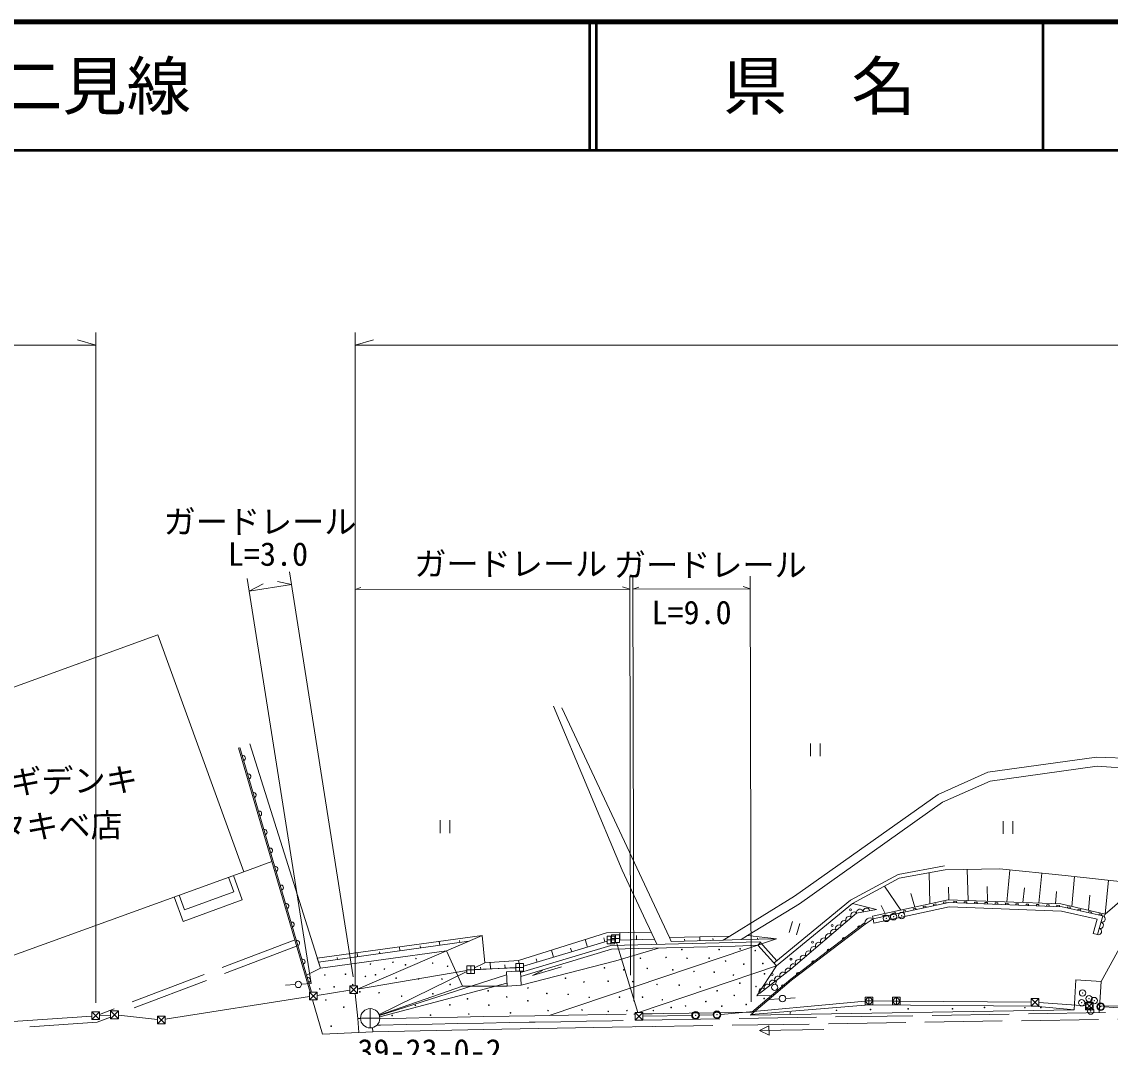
# Model space of a CAD drawing. Units: millimetres, scale not verified. Extents: x 40000 to 680000, y 20000 to 380000.
# Drawn here: x 253577 to 338254, y 300228 to 380000 of the extents above; entities that cross this region are included whole.
import ezdxf
from ezdxf.enums import TextEntityAlignment as Align

# ---------------------------------------------------------------- set-up
doc = ezdxf.new("R2010")
doc.units = ezdxf.units.MM
doc.header["$LTSCALE"] = 1000
doc.header["$PDMODE"] = 32
doc.header["$PDSIZE"] = 500
doc.linetypes.add('DASHED', pattern=[7.5, 6, -1.5])
for name, color, linetype, lineweight in [('M-BGD', 7, 'Continuous', 13), ('M-BMK-ROW', 30, 'Continuous', 13), ('M-BMK-SRVR', 3, 'Continuous', 13), ('M-STR-HTXT', 7, 'Continuous', 13), ('M-TTL', 2, 'Continuous', 140), ('M-TTL-LINE', 7, 'Continuous', 50), ('M-TTL-TXT', 7, 'Continuous', 50)]:
    doc.layers.add(name, color=color, linetype=linetype, lineweight=lineweight)
doc.styles.add('ＭＳ ゴシック', font='')
doc.styles.get('ＭＳ ゴシック').set_extended_font_data('MS Gothic')

msp = doc.modelspace()

# ---------------------------------------------------------------- linework, layer by layer
at = {"layer": 'M-BGD'}
for p, q in [((245645, 325594), (264160, 332305)), ((270855, 313879), (264160, 332305)), ((294953, 326749), (300276, 313990)), ((303965, 308761), (295601, 326642)), ((276008, 304510), (270436, 323522)), ((276112, 304510), (270531, 323556)), ((271311, 323840), (276813, 306369)), ((314934, 323865), (314934, 322865)), ((315684, 322865), (315684, 323865)), ((337196, 322803), (328728, 321616)), ((343108, 322550), (337196, 322803)), ((337230, 322101), (328922, 320937)), ((343279, 321625), (337230, 322101)), ((328728, 321616), (324856, 319893)), ((328922, 320937), (325204, 319282)), ((324856, 319893), (313692, 311972)), ((325204, 319282), (314078, 311388)), ((286126, 317885), (286126, 316885)), ((286876, 316885), (286876, 317885)), ((329916, 317821), (329916, 316821)), ((330666, 316821), (330666, 317821)), ((273038, 314673), (270855, 313879)), ((273038, 314673), (270855, 313879)), ((325353, 314332), (321745, 313665)), ((246300, 304980), (270855, 313879)), ((270086, 312309), (269672, 313451)), ((270735, 311694), (270048, 313587)), ((300276, 313990), (302119, 310069)), ((321745, 313665), (318036, 311663)), ((321846, 313379), (318204, 311413)), ((325408, 314037), (321846, 313379)), ((324219, 311379), (324166, 313808)), ((329649, 314096), (325408, 314037)), ((327190, 311634), (327136, 314061)), ((334752, 313576), (329649, 314096)), ((330214, 311523), (330456, 314014)), ((332709, 311432), (332935, 313761)), ((339936, 313022), (334752, 313576)), ((335260, 311175), (335486, 313497)), ((341986, 314138), (337855, 310588)), ((320682, 312750), (321962, 310890)), ((325700, 311688), (325678, 312692)), ((328704, 311578), (328678, 312733)), ((331462, 311477), (331573, 312618)), ((337855, 310588), (338110, 313217)), ((266128, 310020), (265440, 311917)), ((266232, 310909), (265816, 312053)), ((266128, 310020), (270735, 311694)), ((266232, 310909), (270086, 312309)), ((313692, 311972), (308655, 308876)), ((312096, 306770), (318036, 311663)), ((325652, 311690), (319759, 310412)), ((322744, 312192), (323052, 311127)), ((334399, 311370), (325652, 311690)), ((333993, 311385), (334085, 312338)), ((336558, 310881), (336671, 312049)), ((314078, 311388), (310047, 308910)), ((312589, 306787), (318204, 311413)), ((320071, 310936), (318204, 311413)), ((320071, 310936), (318519, 310667)), ((325695, 311495), (319801, 310217)), ((325726, 311143), (319875, 309875)), ((320439, 311240), (320735, 310624)), ((322138, 310826), (322334, 310868)), ((322159, 310728), (322138, 310826)), ((322355, 310771), (322334, 310868)), ((322923, 310996), (323120, 311039)), ((322945, 310899), (322923, 310996)), ((323141, 310941), (323120, 311039)), ((323709, 311167), (323906, 311209)), ((323730, 311069), (323709, 311167)), ((323927, 311111), (323906, 311209)), ((324495, 311337), (324692, 311380)), ((324516, 311239), (324495, 311337)), ((324713, 311282), (324692, 311380)), ((325281, 311507), (325477, 311550)), ((325302, 311410), (325281, 311507)), ((325499, 311452), (325477, 311550)), ((334509, 311158), (325695, 311495)), ((334463, 310809), (325726, 311143)), ((326096, 311479), (326099, 311579)), ((326099, 311579), (326300, 311572)), ((326296, 311472), (326300, 311572)), ((326897, 311449), (326901, 311549)), ((326901, 311549), (327101, 311541)), ((327097, 311441), (327101, 311541)), ((327698, 311418), (327702, 311518)), ((327702, 311518), (327902, 311510)), ((327899, 311410), (327902, 311510)), ((328500, 311387), (328503, 311487)), ((328503, 311487), (328704, 311480)), ((328700, 311380), (328704, 311480)), ((329301, 311357), (329305, 311457)), ((329305, 311457), (329505, 311449)), ((329501, 311349), (329505, 311449)), ((330102, 311326), (330106, 311426)), ((330106, 311426), (330306, 311418)), ((330302, 311318), (330306, 311418)), ((330903, 311295), (330907, 311395)), ((330907, 311395), (331107, 311388)), ((331104, 311288), (331107, 311388)), ((331705, 311265), (331709, 311365)), ((331709, 311365), (331909, 311357)), ((331905, 311257), (331909, 311357)), ((332506, 311234), (332510, 311334)), ((332510, 311334), (332710, 311326)), ((332706, 311227), (332710, 311326)), ((333307, 311204), (333311, 311303)), ((333311, 311303), (333511, 311296)), ((333507, 311196), (333511, 311296)), ((334109, 311173), (334112, 311273)), ((334112, 311273), (334313, 311265)), ((334309, 311165), (334313, 311265)), ((337855, 310588), (334399, 311370)), ((337245, 310180), (334463, 310809)), ((337791, 310415), (334509, 311158)), ((334919, 311065), (334941, 311162)), ((334941, 311162), (335147, 311116)), ((335125, 311018), (335147, 311116)), ((335740, 310879), (335762, 310976)), ((335762, 310976), (335967, 310930)), ((335945, 310833), (335967, 310930)), ((336561, 310693), (336583, 310791)), ((336583, 310791), (336788, 310744)), ((302119, 310069), (302409, 309452)), ((313531, 310010), (313283, 309145)), ((318519, 310667), (313414, 306295)), ((319801, 310217), (319180, 309794)), ((319801, 310217), (319759, 310412)), ((319801, 310217), (319875, 309875)), ((320566, 310485), (320762, 310528)), ((320587, 310387), (320566, 310485)), ((320784, 310430), (320762, 310528)), ((321352, 310655), (321548, 310698)), ((321373, 310558), (321352, 310655)), ((321569, 310600), (321548, 310698)), ((336766, 310647), (336788, 310744)), ((336934, 309084), (337245, 310180)), ((337271, 308989), (337682, 310439)), ((337381, 310508), (337403, 310605)), ((337403, 310605), (337608, 310559)), ((337586, 310461), (337608, 310559)), ((337855, 310588), (337791, 310415)), ((299074, 309129), (292228, 306968)), ((299074, 309129), (302530, 309190)), ((300099, 308563), (300110, 309157)), ((302409, 309452), (302979, 308237)), ((319119, 309873), (313402, 305512)), ((319180, 309794), (313465, 305434)), ((314108, 309845), (313860, 308979)), ((319119, 309873), (319180, 309794)), ((336934, 309084), (337271, 308989)), ((276570, 307143), (289393, 308922)), ((276661, 306852), (288353, 308475)), ((289393, 308922), (279708, 304757)), ((286101, 308162), (286060, 308459)), ((287650, 308377), (287629, 308526)), ((289393, 308922), (289610, 306804)), ((299107, 308479), (292607, 306523)), ((312290, 308665), (294605, 302700)), ((297416, 308605), (297591, 308023)), ((298858, 308732), (298948, 308431)), ((299401, 308150), (310997, 308433)), ((300066, 308547), (302805, 308623)), ((301401, 308588), (301393, 308909)), ((303965, 308761), (308655, 308876)), ((303965, 308761), (304104, 308465)), ((304104, 308465), (308146, 308563)), ((305146, 308640), (305150, 308490)), ((306340, 308519), (306332, 308819)), ((307349, 308694), (307353, 308544)), ((308146, 308563), (308655, 308876)), ((308146, 308563), (309539, 308597)), ((310047, 308910), (309539, 308597)), ((309539, 308597), (312290, 308665)), ((310047, 308910), (312290, 308665)), ((310812, 308728), (310815, 308629)), ((311051, 308373), (310829, 308172)), ((310997, 308433), (312328, 306961)), ((276813, 306369), (286620, 307729)), ((279698, 307274), (279657, 307571)), ((281420, 307513), (281400, 307661)), ((282997, 307732), (282956, 308029)), ((284604, 307954), (284583, 308103)), ((286620, 307729), (287858, 304982)), ((299401, 308150), (292375, 306036)), ((299449, 307851), (292397, 305729)), ((294781, 307774), (294946, 307227)), ((296277, 307936), (296362, 307653)), ((299449, 307851), (309079, 308086)), ((299784, 306960), (303119, 307941)), ((309079, 308086), (310829, 308172)), ((310829, 308172), (312291, 306555)), ((339118, 308165), (337548, 305342)), ((276570, 307143), (276817, 306371)), ((278146, 307058), (278125, 307207)), ((289610, 306804), (288808, 306416)), ((289610, 306804), (292228, 306968)), ((290053, 306322), (290021, 306830)), ((291161, 306639), (291174, 306377)), ((292263, 306733), (292228, 306968)), ((299784, 306960), (292435, 305048)), ((293605, 307113), (293685, 306848)), ((312291, 306555), (301558, 302934)), ((312291, 306555), (310753, 304236)), ((312291, 306555), (312589, 306787)), ((275722, 305840), (276812, 306368)), ((288208, 306126), (281368, 302785)), ((281398, 302704), (291286, 305866)), ((288808, 306261), (292007, 306418)), ((289270, 306460), (289279, 306284)), ((291276, 306087), (292128, 306133)), ((291336, 304988), (291276, 306087)), ((292375, 306133), (292435, 305048)), ((295557, 306478), (293312, 305818)), ((293312, 305818), (294086, 306195)), ((313414, 306295), (310959, 304396)), ((274095, 305044), (274843, 305097)), ((275342, 305131), (276090, 305184)), ((287858, 304982), (281393, 302719)), ((281425, 302586), (291321, 305214)), ((287858, 304982), (291336, 304988)), ((292435, 305048), (291336, 304988)), ((313465, 305434), (310315, 302765)), ((313402, 305512), (311906, 304244)), ((312220, 305124), (312288, 305364)), ((335587, 305471), (335451, 303137)), ((337548, 305342), (335587, 305471)), ((337548, 305342), (337391, 302909)), ((279108, 304661), (276556, 304258)), ((311906, 304244), (310385, 302956)), ((310753, 304236), (311906, 304244)), ((311760, 303943), (312508, 303995)), ((313011, 304030), (313755, 304082)), ((276185, 303910), (276985, 301242)), ((319493, 303532), (310315, 302765)), ((332399, 303432), (319493, 303532)), ((335451, 303137), (332399, 303432)), ((337423, 303410), (367605, 303894)), ((259031, 302651), (239487, 301310)), ((260491, 302579), (259441, 302178)), ((279727, 302460), (279932, 302472)), ((279787, 301362), (279727, 302460)), ((301294, 302846), (301184, 302808)), ((301184, 302808), (301294, 302810)), ((301334, 302331), (301560, 302334)), ((310277, 302733), (335451, 303137)), ((310315, 302765), (310277, 302733)), ((280868, 301754), (280886, 301422)), ((311708, 301903), (310964, 301516)), ((315964, 301596), (310964, 301516)), ((310964, 301516), (311720, 301153)), ((311720, 301153), (311708, 301903)), ((276985, 301242), (279787, 301362)), ((280886, 301422), (279787, 301362))]:
    msp.add_line(p, q, dxfattribs=at)
at = {"layer": 'M-BGD', "linetype": 'DASHED'}
for p, q in [((274770, 308560), (259631, 302786)), ((274946, 308093), (261091, 302808)), ((301894, 302340), (367612, 303394)), ((294605, 302700), (301184, 302808)), ((301347, 301811), (367621, 302874)), ((239229, 300791), (259441, 302178))]:
    msp.add_line(p, q, dxfattribs=at)
for points in [[(281431, 302443), (281470, 302444), (283476, 302488), (285481, 302531), (287486, 302571), (289490, 302609), (291493, 302646), (293496, 302681), (294605, 302700)], [(281199, 301937), (281482, 301944), (283487, 301989), (285492, 302031), (287496, 302071), (289499, 302109), (291502, 302146), (293042, 302173)], [(293042, 302173), (293505, 302181), (295507, 302216), (297508, 302249), (299509, 302281), (300374, 302295)]]:
    msp.add_lwpolyline(points, dxfattribs=at)
at = {"layer": 'M-BGD'}
for points in [[(301894, 302820), (302622, 302832), (303501, 302846), (305501, 302878), (307501, 302910), (310386, 302956)], [(280886, 301426), (289509, 301609), (299517, 301781), (302638, 301832)]]:
    msp.add_lwpolyline(points, dxfattribs=at)
for centre, radius in [((318048, 310919), 75), ((316624, 309695), 75), ((315089, 308409), 75), ((304926, 307821), 25), ((307835, 307824), 25), ((309463, 307875), 25), ((310641, 307746), 25), ((280701, 306700), 25), ((282453, 306835), 25), ((283431, 306634), 25), ((284247, 307118), 25), ((285543, 306776), 25), ((286706, 306522), 25), ((301706, 307151), 25), ((303697, 307217), 25), ((305330, 307148), 25), ((307045, 307154), 25), ((308336, 306933), 25), ((309740, 306690), 25), ((311229, 306741), 25), ((313419, 307084), 75), ((277150, 305846), 25), ((278760, 305902), 25), ((280306, 305738), 25), ((281100, 305869), 25), ((281785, 306310), 25), ((298901, 306401), 25), ((300411, 306247), 25), ((302236, 306361), 25), ((304217, 306252), 25), ((305874, 306125), 25), ((307452, 306071), 25), ((308940, 305843), 25), ((311357, 305937), 25), ((311956, 305886), 75), ((275093, 305114), 250), ((277880, 304920), 25), ((279327, 305102), 25), ((282697, 305600), 25), ((284432, 305541), 25), ((286263, 305534), 25), ((286896, 305103), 25), ((292956, 304840), 25), ((295881, 305594), 25), ((297312, 305304), 25), ((299200, 305360), 25), ((301104, 305332), 25), ((302995, 305118), 25), ((304731, 305058), 25), ((306362, 304910), 25), ((309437, 305213), 25), ((310696, 304952), 25), ((312151, 304884), 250), ((276760, 304763), 25), ((279881, 304535), 25), ((281375, 304465), 25), ((283132, 304201), 25), ((285557, 304392), 25), ((288252, 303997), 25), ((289863, 304611), 25), ((291301, 304139), 25), ((294428, 304417), 25), ((296080, 304342), 25), ((297726, 304109), 25), ((300080, 304121), 25), ((301874, 304125), 25), ((307674, 304623), 25), ((309004, 304261), 25), ((311324, 304015), 25), ((312758, 304013), 250), ((277230, 303901), 25), ((278623, 303342), 25), ((284202, 303485), 25), ((286879, 303515), 25), ((289922, 303498), 25), ((292950, 303845), 25), ((297165, 303125), 25), ((303410, 303924), 25), ((304093, 303319), 25), ((305221, 303434), 25), ((306795, 303780), 25), ((308028, 303426), 25), ((309937, 303556), 25), ((319603, 303155), 25), ((322539, 303219), 25), ((325987, 303226), 25), ((328477, 303329), 25), ((331617, 303305), 25), ((332853, 303309), 25), ((282381, 302693), 25), ((285379, 302730), 25), ((288351, 302813), 25), ((291602, 302897), 25), ((294522, 303076), 25), ((299206, 303018), 25), ((300658, 303079), 25), ((302709, 303079), 25), ((313362, 302892), 25), ((316957, 303097), 25), ((277643, 301870), 25)]:
    msp.add_circle(centre, radius, dxfattribs=at)
for centre, radius, start, end in [((270775, 322723), 200, 286.3322, 106.3322), ((271197, 321284), 200, 286.3322, 106.3322), ((271618, 319844), 200, 286.3322, 106.3322), ((272040, 318405), 200, 286.3322, 106.3322), ((272462, 316965), 200, 286.3322, 106.3322), ((272884, 315526), 200, 286.3322, 106.3322), ((273306, 314086), 200, 286.3322, 106.3322), ((273727, 312647), 200, 286.3322, 106.3322), ((274149, 311207), 200, 286.3322, 106.3322), ((318780, 310699), 263, 12.6387, 187.0066), ((319297, 310788), 263, 12.6387, 187.0066), ((274571, 309768), 200, 286.3322, 106.3322), ((317543, 309820), 259, 42.4894, 218.6663), ((317935, 310156), 259, 42.4894, 218.6663), ((318328, 310492), 259, 42.4894, 218.6663), ((319579, 309875), 408, 57.0378, 191.4903), ((337475, 309715), 251, 254.4649, 73.891), ((337612, 310198), 251, 254.4649, 73.891), ((316757, 309147), 259, 42.4894, 218.6663), ((317150, 309483), 259, 42.4894, 218.6663), ((318722, 309570), 100, 37.3374, 217.3374), ((337338, 309231), 251, 254.4649, 73.891), ((274993, 308329), 200, 286.3322, 106.3322), ((315579, 308138), 259, 42.4894, 218.6663), ((315972, 308474), 259, 42.4894, 218.6663), ((316365, 308811), 259, 42.4894, 218.6663), ((317529, 308660), 100, 37.3374, 217.3374), ((314402, 307129), 259, 42.4894, 218.6663), ((314794, 307466), 259, 42.4894, 218.6663), ((315187, 307802), 259, 42.4894, 218.6663), ((316336, 307750), 100, 37.3374, 217.3374), ((275415, 306889), 200, 286.3322, 106.3322), ((313616, 306457), 259, 42.4894, 218.6663), ((314009, 306793), 259, 42.4894, 218.6663), ((315144, 306840), 100, 37.3374, 217.3374), ((312403, 305504), 257, 39.2768, 216.1681), ((312809, 305818), 257, 39.2768, 216.1681), ((313215, 306132), 257, 39.2768, 216.1681), ((313951, 305931), 100, 37.3374, 217.3374), ((275836, 305450), 200, 286.3322, 106.3322), ((311590, 304875), 257, 39.2768, 216.1681), ((311996, 305189), 257, 39.2768, 216.1681), ((312784, 304989), 100, 40.2736, 220.2735), ((311184, 304561), 257, 39.2768, 216.1681)]:
    msp.add_arc(centre, radius, start, end, dxfattribs=at)
for p in [(320836, 310247), (321400, 310380), (322028, 310469), (336102, 304447), (336606, 304006), (337007, 303854), (336033, 303689), (336737, 303042)]:
    msp.add_point(p, dxfattribs=at)
at = {"layer": 'M-BMK-ROW'}
for p, q in [((299107, 308480), (292607, 306523)), ((299107, 308570), (299466, 308570)), ((299107, 308570), (299707, 308570)), ((299407, 308870), (299407, 308270)), ((299407, 308870), (299407, 308270)), ((299466, 308676), (300066, 308676)), ((299766, 308976), (299766, 308376)), ((301504, 302934), (299857, 308376)), ((288508, 306551), (288508, 305951)), ((292307, 306733), (292307, 306133)), ((288208, 306200), (279708, 304756)), ((288208, 306251), (288808, 306251)), ((291998, 306416), (288808, 306265)), ((292007, 306433), (292607, 306433)), ((279108, 305005), (279708, 304405)), ((279708, 305005), (279108, 304405)), ((275956, 304163), (264745, 302401)), ((275956, 304510), (276556, 303910)), ((276556, 304510), (275956, 303910)), ((279108, 304658), (276556, 304257)), ((319487, 304132), (319487, 303532)), ((321615, 304115), (321615, 303515)), ((332111, 304029), (332711, 303429)), ((332711, 304029), (332111, 303429)), ((319189, 303804), (307954, 302781)), ((319187, 303832), (319787, 303832)), ((321315, 303818), (319787, 303829)), ((321315, 303815), (321915, 303815)), ((332111, 303731), (321915, 303813)), ((336319, 303460), (332710, 303708)), ((336319, 303740), (336919, 303140)), ((336919, 303740), (336319, 303140)), ((339200, 303263), (337817, 303358)), ((239487, 301310), (259031, 302651)), ((259031, 302972), (259631, 302372)), ((259631, 302972), (259031, 302372)), ((260491, 302731), (259631, 302687)), ((260491, 303046), (261091, 302446)), ((261091, 303046), (260491, 302446)), ((264145, 302386), (261091, 302714)), ((264145, 302654), (264745, 302054)), ((264745, 302654), (264145, 302054)), ((301294, 302934), (301894, 302334)), ((301894, 302934), (301294, 302334)), ((305694, 302700), (301894, 302639)), ((307355, 302745), (306294, 302714))]:
    msp.add_line(p, q, dxfattribs=at)
msp.add_lwpolyline([(299466, 308870), (299107, 308870), (299107, 308270), (299707, 308270), (299707, 308376)], dxfattribs=at)
for points in [[(299707, 308870), (299107, 308870), (299107, 308270), (299707, 308270)], [(300066, 308976), (299466, 308976), (299466, 308376), (300066, 308376)], [(288808, 306551), (288208, 306551), (288208, 305951), (288808, 305951)], [(292607, 306733), (292007, 306733), (292007, 306133), (292607, 306133)], [(279708, 305005), (279108, 305005), (279108, 304405), (279708, 304405)], [(276556, 304510), (275956, 304510), (275956, 303910), (276556, 303910)], [(319787, 304132), (319187, 304132), (319187, 303532), (319787, 303532)], [(321915, 304115), (321315, 304115), (321315, 303515), (321915, 303515)], [(332711, 304029), (332111, 304029), (332111, 303429), (332711, 303429)], [(336919, 303740), (336319, 303740), (336319, 303140), (336919, 303140)], [(259631, 302972), (259031, 302972), (259031, 302372), (259631, 302372)], [(261091, 303046), (260491, 303046), (260491, 302446), (261091, 302446)], [(264745, 302654), (264145, 302654), (264145, 302054), (264745, 302054)], [(301894, 302934), (301294, 302934), (301294, 302334), (301894, 302334)]]:
    msp.add_lwpolyline(points, close=True, dxfattribs=at)
for centre in [(337517, 303379), (305994, 302705), (307655, 302754)]:
    msp.add_circle(centre, 300, dxfattribs=at)
for centre, start, end in [((299407, 308570), 179.99955, 180.00045), ((299407, 308570), 89.99948, 90.00052), ((288508, 306251), 359.99951, 0.00049), ((292298, 306430), 166.08761, 193.91239), ((292298, 306430), 262.15477, 277.84523), ((279408, 304705), 89.99977, 90.00023), ((276256, 304210), 179.9996, 180.0004), ((276256, 304210), 89.99963, 90.00037), ((276256, 304210), 359.99941, 0.00059), ((279408, 304705), 179.99945, 180.00055), ((276256, 304210), 269.99939, 270.00061), ((259331, 302672), 89.99984, 90.00016), ((259331, 302672), 359.9997, 0.0003), ((260791, 302746), 89.99954, 90.00046), ((260791, 302746), 359.99966, 0.00034), ((264445, 302354), 179.99945, 180.00055), ((264445, 302354), 89.99949, 90.00051), ((264445, 302354), 359.99954, 0.00046), ((301594, 302634), 269.99976, 270.00024), ((301594, 302634), 359.99997, 0.00003), ((264445, 302354), 269.9995, 270.0005)]:
    msp.add_arc(centre, 300, start, end, dxfattribs=at)
for p in [(319487, 303832), (321615, 303815), (336619, 303440), (337517, 303379), (305994, 302705), (307655, 302754)]:
    msp.add_point(p, dxfattribs=at)
at = {"layer": 'M-BMK-SRVR'}
for p, q in [((280684, 303231), (280684, 301731)), ((279934, 302481), (281434, 302481))]:
    msp.add_line(p, q, dxfattribs=at)
msp.add_circle((280684, 302481), 750, dxfattribs=at)
at = {"layer": 'M-STR-HTXT'}
for p, q in [((259331, 303672), (259331, 355837)), ((279526, 305005), (279526, 355837)), ((189357, 354837), (259331, 354837)), ((259331, 354837), (257910, 355266)), ((279526, 354837), (280940, 355266)), ((279526, 354837), (422400, 354837)), ((279370, 305715), (274394, 337204)), ((276100, 305198), (271124, 336687)), ((271280, 335699), (272359, 336267)), ((271280, 335699), (274550, 336216)), ((274550, 336216), (273477, 336466)), ((300927, 305833), (300870, 336863)), ((301182, 303808), (301122, 336863)), ((310313, 303765), (310252, 336880)), ((279526, 335824), (279943, 335998)), ((279526, 335824), (300872, 335863)), ((300872, 335863), (300313, 336052)), ((301123, 335863), (301575, 336017)), ((301123, 335863), (310254, 335880)), ((310254, 335880), (309708, 336067)), ((279727, 302460), (279526, 304405))]:
    msp.add_line(p, q, dxfattribs=at)
at = {"layer": 'M-TTL'}
msp.add_line((680000, 380000), (40000, 380000), dxfattribs=at)
at = {"layer": 'M-TTL-LINE'}
for p, q in [((297750, 380000), (297750, 370000)), ((298250, 380000), (298250, 370000)), ((333000, 380000), (333000, 370000)), ((40000, 370000), (680000, 370000))]:
    msp.add_line(p, q, dxfattribs=at)

# ---------------------------------------------------------------- texts
at = {"layer": 'M-BGD', "style": 'ＭＳ ゴシック'}
for s, p in [('オギデンキ', (250132, 319370)), ('タキベ店', (251443, 315888))]:
    msp.add_text(s, height=1833, rotation=1, dxfattribs=at).set_placement(p, align=Align.BOTTOM_LEFT)
at = {"layer": 'M-BMK-SRVR', "style": 'ＭＳ ゴシック'}
msp.add_text('39-23-0-2', height=1833, dxfattribs=at).set_placement((279688, 298483), align=Align.BOTTOM_LEFT)
at = {"layer": 'M-STR-HTXT', "style": 'ＭＳ ゴシック'}
for p in [(272115, 339644), (291619, 336363), (307144, 336281)]:
    msp.add_text('ガードレール', height=1833, dxfattribs=at).set_placement(p, align=Align.BOTTOM_CENTER)
for s, p in [('L=3.0', (269616, 337129)), ('L=9.0', (302566, 332587))]:
    msp.add_text(s, height=1833, dxfattribs=at).set_placement(p, align=Align.BOTTOM_LEFT)
at = {"layer": 'M-TTL-TXT', "style": 'ＭＳ ゴシック'}
msp.add_text('主要地方道粟野二見線', height=3666, dxfattribs=at).set_placement((216734, 375000), align=Align.MIDDLE_LEFT)
msp.add_text('県\u3000名', height=3666, dxfattribs=at).set_placement((315625, 375000), align=Align.MIDDLE_CENTER)

doc.saveas('drawing.dxf')
